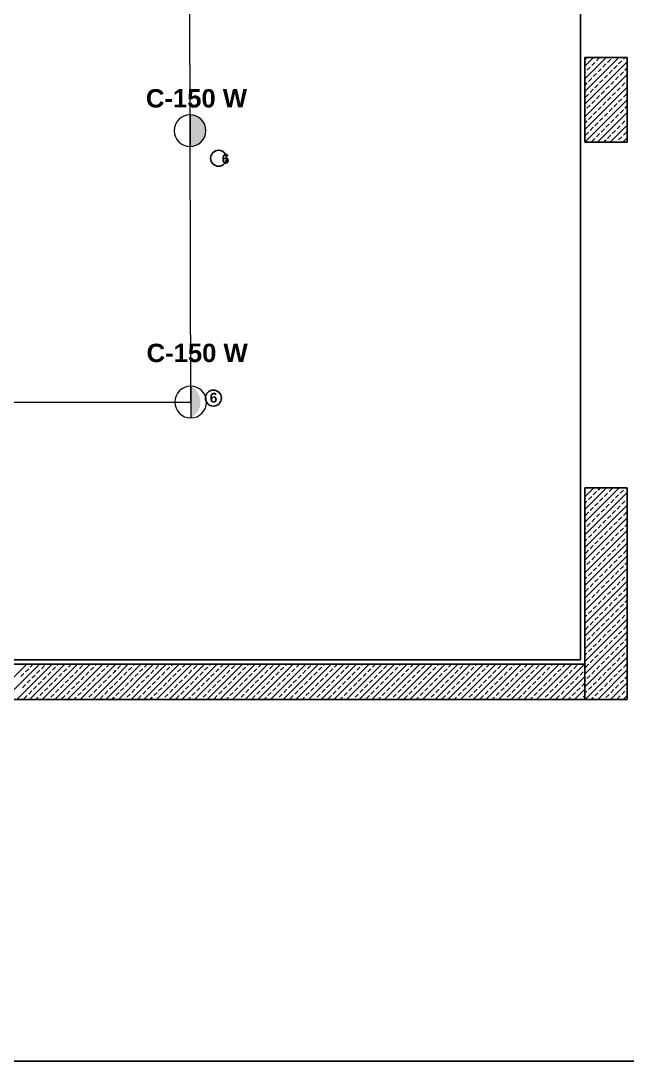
# Model space of a CAD drawing. Header units: millimetres. Extents: x 8112 to 17957, y 1641 to 8364.
# Drawn here: x 8549 to 8979, y 3172 to 3909 of the extents above; entities that cross this region are included whole.
import ezdxf

# ---------------------------------------------------------------- set-up
doc = ezdxf.new("R2010")
doc.units = ezdxf.units.MM
doc.layers.add('Bölme', color=7, linetype='Continuous')
doc.layers.add('MİMARİ', color=251, linetype='Continuous')
doc.layers.add('ışık', color=90, linetype='Continuous', lineweight=20)
doc.styles.get("Standard").update_dxf_attribs({"font": 'arial.ttf'})

msp = doc.modelspace()

# ---------------------------------------------------------------- hatches: boundary and pattern name
at = {"layer": 'ışık'}
msp.add_hatch(color=1, dxfattribs=at).paths.add_polyline_path([(8668.91, 3842.83, -1), (8668.91, 3820.38)])
h = msp.add_hatch(color=1, dxfattribs=at)
edge = h.paths.add_edge_path()
edge.add_arc((8663.69, 3639.27), 12.59, -63.07419, 63.07419, ccw=False)
edge.add_line((8669.39, 3628.05), (8669.39, 3650.5))

# ---------------------------------------------------------------- linework, layer by layer
msp.add_line((8113.36, 3172.18), (9234.8, 3172.18))
at = {"layer": 'Bölme', "color": 11, "true_color": 0xf27172}
for centre in [(8689.13, 3812.03), (8685.43, 3642.09)]:
    msp.add_circle(centre, 5.63, dxfattribs=at)
at = {"layer": 'MİMARİ', "color": 251, "true_color": 0x636466}
for p, q in [((8945.61, 4090.52), (8945.61, 3456.52)), ((8948.61, 3823.52), (8948.61, 3883.52)), ((8948.61, 3883.52), (8978.61, 3883.52)), ((8978.61, 3883.52), (8978.61, 3823.52)), ((8978.61, 3823.52), (8948.61, 3823.52)), ((8948.61, 3428.52), (8948.61, 3578.52)), ((8948.61, 3578.52), (8978.61, 3578.52)), ((8978.61, 3578.52), (8978.61, 3428.52)), ((8393.61, 3453.52), (8948.61, 3453.52)), ((8945.61, 3456.52), (8396.61, 3456.52)), ((8393.61, 3428.52), (8948.61, 3428.52)), ((8978.61, 3428.52), (8948.61, 3428.52))]:
    msp.add_line(p, q, dxfattribs=at)
at = {"layer": 'MİMARİ', "color": 251, "linetype": 'Continuous', "true_color": 0x636466}
for p, q in [((8948.61, 3877.4), (8954.73, 3883.52)), ((8948.61, 3868.42), (8963.71, 3883.52)), ((8948.61, 3859.44), (8972.69, 3883.52)), ((8948.61, 3850.46), (8978.61, 3880.46)), ((8948.96, 3882.24), (8950.24, 3883.52)), ((8953.45, 3877.75), (8955.7, 3880)), ((8956.82, 3881.12), (8959.07, 3883.36)), ((8961.31, 3876.63), (8963.56, 3878.87)), ((8964.68, 3880), (8966.92, 3882.24)), ((8968.05, 3883.36), (8968.2, 3883.52)), ((8972.54, 3878.87), (8974.78, 3881.12)), ((8975.9, 3882.24), (8977.18, 3883.52)), ((8948.61, 3872.91), (8948.96, 3873.26)), ((8948.61, 3841.48), (8978.61, 3871.48)), ((8950.08, 3874.38), (8952.33, 3876.63)), ((8954.58, 3869.89), (8956.82, 3872.14)), ((8957.94, 3873.26), (8960.19, 3875.51)), ((8962.43, 3868.77), (8964.68, 3871.02)), ((8965.8, 3872.14), (8968.05, 3874.38)), ((8969.17, 3875.51), (8971.41, 3877.75)), ((8973.66, 3871.02), (8975.9, 3873.26)), ((8977.03, 3874.38), (8978.61, 3875.97)), ((8948.61, 3863.93), (8950.08, 3865.4)), ((8951.21, 3866.53), (8953.45, 3868.77)), ((8955.7, 3862.04), (8957.94, 3864.28)), ((8959.07, 3865.4), (8961.31, 3867.65)), ((8966.92, 3864.28), (8969.17, 3866.53)), ((8970.29, 3867.65), (8972.54, 3869.89)), ((8974.78, 3863.16), (8977.03, 3865.4)), ((8978.15, 3866.53), (8978.61, 3866.99)), ((8948.61, 3832.5), (8978.61, 3862.5)), ((8948.96, 3855.3), (8951.21, 3857.55)), ((8952.33, 3858.67), (8954.58, 3860.91)), ((8956.82, 3854.18), (8959.07, 3856.42)), ((8960.19, 3857.55), (8962.43, 3859.79)), ((8963.56, 3860.91), (8965.8, 3863.16)), ((8968.05, 3856.42), (8970.29, 3858.67)), ((8971.41, 3859.79), (8973.66, 3862.04)), ((8975.9, 3855.3), (8978.15, 3857.55)), ((8948.61, 3823.52), (8978.61, 3853.52)), ((8950.08, 3847.44), (8952.33, 3849.69)), ((8953.45, 3850.81), (8955.7, 3853.06)), ((8957.94, 3846.32), (8960.19, 3848.57)), ((8961.31, 3849.69), (8963.56, 3851.93)), ((8964.68, 3853.06), (8966.92, 3855.3)), ((8969.17, 3848.57), (8971.41, 3850.81)), ((8972.54, 3851.93), (8974.78, 3854.18)), ((8977.03, 3847.44), (8978.61, 3849.03)), ((8948.61, 3845.97), (8948.96, 3846.32)), ((8951.21, 3839.59), (8953.45, 3841.83)), ((8954.58, 3842.95), (8956.82, 3845.2)), ((8957.59, 3823.52), (8978.61, 3844.54)), ((8962.43, 3841.83), (8964.68, 3844.08)), ((8965.8, 3845.2), (8968.05, 3847.44)), ((8970.29, 3840.71), (8972.54, 3842.95)), ((8973.66, 3844.08), (8975.9, 3846.32)), ((8948.61, 3836.99), (8950.08, 3838.46)), ((8952.33, 3831.73), (8954.58, 3833.97)), ((8955.7, 3835.1), (8957.94, 3837.34)), ((8959.07, 3838.46), (8961.31, 3840.71)), ((8963.56, 3833.97), (8965.8, 3836.22)), ((8966.57, 3823.52), (8978.61, 3835.56)), ((8966.92, 3837.34), (8969.17, 3839.59)), ((8971.41, 3832.85), (8973.66, 3835.1)), ((8974.78, 3836.22), (8977.03, 3838.46)), ((8978.15, 3839.59), (8978.61, 3840.05)), ((8948.96, 3828.36), (8951.21, 3830.61)), ((8956.82, 3827.24), (8959.07, 3829.48)), ((8960.19, 3830.61), (8962.43, 3832.85)), ((8964.68, 3826.12), (8966.92, 3828.36)), ((8968.05, 3829.48), (8970.29, 3831.73)), ((8972.54, 3824.99), (8974.78, 3827.24)), ((8975.55, 3823.52), (8978.61, 3826.58)), ((8975.9, 3828.36), (8978.15, 3830.61)), ((8953.45, 3823.87), (8955.7, 3826.12)), ((8962.08, 3823.52), (8963.56, 3824.99)), ((8971.06, 3823.52), (8971.41, 3823.87)), ((8948.61, 3572.07), (8955.06, 3578.52)), ((8948.61, 3563.09), (8964.04, 3578.52)), ((8948.61, 3554.11), (8973.02, 3578.52)), ((8948.61, 3576.56), (8948.96, 3576.91)), ((8950.08, 3578.04), (8950.57, 3578.52)), ((8954.58, 3573.55), (8956.82, 3575.79)), ((8957.94, 3576.91), (8959.55, 3578.52)), ((8965.8, 3575.79), (8968.05, 3578.04)), ((8973.66, 3574.67), (8975.9, 3576.91)), ((8977.03, 3578.04), (8977.51, 3578.52)), ((8948.61, 3545.13), (8978.61, 3575.13)), ((8948.61, 3567.58), (8950.08, 3569.06)), ((8951.21, 3570.18), (8953.45, 3572.42)), ((8959.07, 3569.06), (8961.31, 3571.3)), ((8962.43, 3572.42), (8964.68, 3574.67)), ((8966.92, 3567.93), (8969.17, 3570.18)), ((8970.29, 3571.3), (8972.54, 3573.55)), ((8974.78, 3566.81), (8977.03, 3569.06)), ((8978.15, 3570.18), (8978.61, 3570.64)), ((8948.61, 3536.15), (8978.61, 3566.15)), ((8948.96, 3558.95), (8951.21, 3561.2)), ((8952.33, 3562.32), (8954.58, 3564.57)), ((8955.7, 3565.69), (8957.94, 3567.93)), ((8960.19, 3561.2), (8962.43, 3563.44)), ((8963.56, 3564.57), (8965.8, 3566.81)), ((8968.05, 3560.08), (8970.29, 3562.32)), ((8971.41, 3563.44), (8973.66, 3565.69)), ((8975.9, 3558.95), (8978.15, 3561.2)), ((8948.61, 3527.17), (8978.61, 3557.17)), ((8953.45, 3554.46), (8955.7, 3556.71)), ((8956.82, 3557.83), (8959.07, 3560.08)), ((8961.31, 3553.34), (8963.56, 3555.58)), ((8964.68, 3556.71), (8966.92, 3558.95)), ((8969.17, 3552.22), (8971.41, 3554.46)), ((8972.54, 3555.58), (8974.78, 3557.83)), ((8948.61, 3549.62), (8948.96, 3549.97)), ((8948.61, 3518.19), (8978.61, 3548.19)), ((8950.08, 3551.09), (8952.33, 3553.34)), ((8954.58, 3546.6), (8956.82, 3548.85)), ((8957.94, 3549.97), (8960.19, 3552.22)), ((8962.43, 3545.48), (8964.68, 3547.73)), ((8965.8, 3548.85), (8968.05, 3551.09)), ((8970.29, 3544.36), (8972.54, 3546.6)), ((8973.66, 3547.73), (8975.9, 3549.97)), ((8977.03, 3551.09), (8978.61, 3552.68)), ((8948.61, 3540.64), (8950.08, 3542.11)), ((8948.61, 3509.21), (8978.61, 3539.21)), ((8951.21, 3543.24), (8953.45, 3545.48)), ((8955.7, 3538.75), (8957.94, 3540.99)), ((8959.07, 3542.11), (8961.31, 3544.36)), ((8963.56, 3537.62), (8965.8, 3539.87)), ((8966.92, 3540.99), (8969.17, 3543.24)), ((8974.78, 3539.87), (8977.03, 3542.11)), ((8978.15, 3543.24), (8978.61, 3543.7)), ((8948.96, 3532.01), (8951.21, 3534.26)), ((8952.33, 3535.38), (8954.58, 3537.62)), ((8956.82, 3530.89), (8959.07, 3533.13)), ((8960.19, 3534.26), (8962.43, 3536.5)), ((8964.68, 3529.77), (8966.92, 3532.01)), ((8968.05, 3533.13), (8970.29, 3535.38)), ((8971.41, 3536.5), (8973.66, 3538.75)), ((8975.9, 3532.01), (8978.15, 3534.26)), ((8948.61, 3500.23), (8978.61, 3530.23)), ((8950.08, 3524.15), (8952.33, 3526.4)), ((8953.45, 3527.52), (8955.7, 3529.77)), ((8957.94, 3523.03), (8960.19, 3525.28)), ((8961.31, 3526.4), (8963.56, 3528.64)), ((8965.8, 3521.91), (8968.05, 3524.15)), ((8969.17, 3525.28), (8971.41, 3527.52)), ((8972.54, 3528.64), (8974.78, 3530.89)), ((8977.03, 3524.15), (8978.61, 3525.74)), ((8948.61, 3522.68), (8948.96, 3523.03)), ((8948.61, 3491.25), (8978.61, 3521.25)), ((8951.21, 3516.3), (8953.45, 3518.54)), ((8954.58, 3519.66), (8956.82, 3521.91)), ((8959.07, 3515.17), (8961.31, 3517.42)), ((8962.43, 3518.54), (8964.68, 3520.79)), ((8970.29, 3517.42), (8972.54, 3519.66)), ((8973.66, 3520.79), (8975.9, 3523.03)), ((8978.15, 3516.3), (8978.61, 3516.76)), ((8948.61, 3513.7), (8950.08, 3515.17)), ((8948.61, 3482.27), (8978.61, 3512.27)), ((8952.33, 3508.44), (8954.58, 3510.68)), ((8955.7, 3511.81), (8957.94, 3514.05)), ((8960.19, 3507.32), (8962.43, 3509.56)), ((8963.56, 3510.68), (8965.8, 3512.93)), ((8966.92, 3514.05), (8969.17, 3516.3)), ((8971.41, 3509.56), (8973.66, 3511.81)), ((8974.78, 3512.93), (8977.03, 3515.17)), ((8948.61, 3473.29), (8978.61, 3503.29)), ((8948.96, 3505.07), (8951.21, 3507.32)), ((8953.45, 3500.58), (8955.7, 3502.83)), ((8956.82, 3503.95), (8959.07, 3506.19)), ((8964.68, 3502.83), (8966.92, 3505.07)), ((8968.05, 3506.19), (8970.29, 3508.44)), ((8972.54, 3501.7), (8974.78, 3503.95)), ((8975.9, 3505.07), (8978.15, 3507.32)), ((8948.61, 3495.74), (8948.96, 3496.09)), ((8950.08, 3497.21), (8952.33, 3499.46)), ((8954.58, 3492.72), (8956.82, 3494.97)), ((8957.94, 3496.09), (8960.19, 3498.34)), ((8961.31, 3499.46), (8963.56, 3501.7)), ((8965.8, 3494.97), (8968.05, 3497.21)), ((8969.17, 3498.34), (8971.41, 3500.58)), ((8973.66, 3493.85), (8975.9, 3496.09)), ((8977.03, 3497.21), (8978.61, 3498.8)), ((8948.61, 3464.31), (8978.61, 3494.31)), ((8948.61, 3486.76), (8950.08, 3488.23)), ((8951.21, 3489.36), (8953.45, 3491.6)), ((8959.07, 3488.23), (8961.31, 3490.48)), ((8962.43, 3491.6), (8964.68, 3493.85)), ((8966.92, 3487.11), (8969.17, 3489.36)), ((8970.29, 3490.48), (8972.54, 3492.72)), ((8974.78, 3485.99), (8977.03, 3488.23)), ((8978.15, 3489.36), (8978.61, 3489.82)), ((8948.61, 3455.33), (8978.61, 3485.33)), ((8948.96, 3478.13), (8951.21, 3480.38)), ((8952.33, 3481.5), (8954.58, 3483.74)), ((8955.7, 3484.87), (8957.94, 3487.11)), ((8960.19, 3480.38), (8962.43, 3482.62)), ((8963.56, 3483.74), (8965.8, 3485.99)), ((8968.05, 3479.25), (8970.29, 3481.5)), ((8971.41, 3482.62), (8973.66, 3484.87)), ((8975.9, 3478.13), (8978.15, 3480.38)), ((8948.61, 3446.35), (8978.61, 3476.35)), ((8950.08, 3470.27), (8952.33, 3472.52)), ((8953.45, 3473.64), (8955.7, 3475.89)), ((8956.82, 3477.01), (8959.07, 3479.25)), ((8961.31, 3472.52), (8963.56, 3474.76)), ((8964.68, 3475.89), (8966.92, 3478.13)), ((8969.17, 3471.4), (8971.41, 3473.64)), ((8972.54, 3474.76), (8974.78, 3477.01)), ((8948.61, 3468.8), (8948.96, 3469.15)), ((8948.61, 3437.37), (8978.61, 3467.37)), ((8954.58, 3465.78), (8956.82, 3468.03)), ((8957.94, 3469.15), (8960.19, 3471.4)), ((8962.43, 3464.66), (8964.68, 3466.9)), ((8965.8, 3468.03), (8968.05, 3470.27)), ((8970.29, 3463.54), (8972.54, 3465.78)), ((8973.66, 3466.9), (8975.9, 3469.15)), ((8977.03, 3470.27), (8978.61, 3471.86)), ((8948.61, 3459.82), (8950.08, 3461.29)), ((8948.74, 3428.52), (8978.61, 3458.38)), ((8951.21, 3462.41), (8953.45, 3464.66)), ((8955.7, 3457.92), (8957.94, 3460.17)), ((8959.07, 3461.29), (8961.31, 3463.54)), ((8963.56, 3456.8), (8965.8, 3459.05)), ((8966.92, 3460.17), (8969.17, 3462.41)), ((8971.41, 3455.68), (8973.66, 3457.92)), ((8974.78, 3459.05), (8977.03, 3461.29)), ((8978.15, 3462.41), (8978.61, 3462.88)), ((8528.3, 3428.52), (8553.3, 3453.52)), ((8537.28, 3428.52), (8562.28, 3453.52)), ((8546.26, 3428.52), (8571.26, 3453.52)), ((8555.24, 3428.52), (8580.24, 3453.52)), ((8555.72, 3451.45), (8557.79, 3453.52)), ((8563.58, 3450.33), (8565.83, 3452.58)), ((8564.22, 3428.52), (8589.22, 3453.52)), ((8571.44, 3449.21), (8573.68, 3451.45)), ((8573.2, 3428.52), (8598.2, 3453.52)), ((8574.81, 3452.58), (8575.75, 3453.52)), ((8582.18, 3428.52), (8607.18, 3453.52)), ((8582.66, 3451.45), (8584.73, 3453.52)), ((8590.52, 3450.33), (8592.77, 3452.58)), ((8591.16, 3428.52), (8615.25, 3452.61)), ((8598.38, 3449.21), (8600.63, 3451.45)), ((8601.75, 3452.58), (8602.69, 3453.52)), ((8609.61, 3451.45), (8611.67, 3453.52)), ((8615.25, 3452.61), (8616.16, 3453.52)), ((8615.25, 3443.62), (8625.14, 3453.52)), ((8615.25, 3434.64), (8634.12, 3453.52)), ((8617.46, 3450.33), (8619.71, 3452.58)), ((8618.1, 3428.52), (8643.1, 3453.52)), ((8625.32, 3449.21), (8627.57, 3451.45)), ((8627.08, 3428.52), (8652.08, 3453.52)), ((8628.69, 3452.58), (8629.63, 3453.52)), ((8636.07, 3428.52), (8661.07, 3453.52)), ((8636.55, 3451.45), (8638.61, 3453.52)), ((8644.4, 3450.33), (8646.65, 3452.58)), ((8645.05, 3428.52), (8670.05, 3453.52)), ((8652.26, 3449.21), (8654.51, 3451.45)), ((8654.03, 3428.52), (8679.03, 3453.52)), ((8655.63, 3452.58), (8656.58, 3453.52)), ((8663.01, 3428.52), (8688.01, 3453.52)), ((8663.49, 3451.45), (8665.56, 3453.52)), ((8671.34, 3450.33), (8673.59, 3452.58)), ((8671.99, 3428.52), (8696.99, 3453.52)), ((8679.2, 3449.21), (8681.45, 3451.45)), ((8680.97, 3428.52), (8705.97, 3453.52)), ((8682.57, 3452.58), (8683.52, 3453.52)), ((8689.95, 3428.52), (8714.95, 3453.52)), ((8690.43, 3451.45), (8692.5, 3453.52)), ((8698.29, 3450.33), (8700.53, 3452.58)), ((8698.93, 3428.52), (8723.93, 3453.52)), ((8706.14, 3449.21), (8708.39, 3451.45)), ((8707.91, 3428.52), (8732.91, 3453.52)), ((8709.51, 3452.58), (8710.46, 3453.52)), ((8716.89, 3428.52), (8741.89, 3453.52)), ((8717.37, 3451.45), (8719.44, 3453.52)), ((8725.23, 3450.33), (8727.47, 3452.58)), ((8725.87, 3428.52), (8750.87, 3453.52)), ((8733.08, 3449.21), (8735.33, 3451.45)), ((8734.85, 3428.52), (8759.85, 3453.52)), ((8736.45, 3452.58), (8737.4, 3453.52)), ((8743.83, 3428.52), (8768.83, 3453.52)), ((8744.31, 3451.45), (8746.38, 3453.52)), ((8752.17, 3450.33), (8754.41, 3452.58)), ((8752.81, 3428.52), (8777.81, 3453.52)), ((8760.02, 3449.21), (8762.27, 3451.45)), ((8761.79, 3428.52), (8786.79, 3453.52)), ((8763.39, 3452.58), (8764.34, 3453.52)), ((8770.77, 3428.52), (8795.77, 3453.52)), ((8771.25, 3451.45), (8773.32, 3453.52)), ((8779.11, 3450.33), (8781.35, 3452.58)), ((8779.75, 3428.52), (8804.75, 3453.52)), ((8786.97, 3449.21), (8789.21, 3451.45)), ((8788.73, 3428.52), (8813.73, 3453.52)), ((8790.33, 3452.58), (8791.28, 3453.52)), ((8797.71, 3428.52), (8822.71, 3453.52)), ((8798.19, 3451.45), (8800.26, 3453.52)), ((8806.05, 3450.33), (8808.29, 3452.58)), ((8806.69, 3428.52), (8831.69, 3453.52)), ((8813.91, 3449.21), (8816.15, 3451.45)), ((8815.67, 3428.52), (8840.67, 3453.52)), ((8817.27, 3452.58), (8818.22, 3453.52)), ((8824.65, 3428.52), (8849.65, 3453.52)), ((8825.13, 3451.45), (8827.2, 3453.52)), ((8832.99, 3450.33), (8835.23, 3452.58)), ((8833.63, 3428.52), (8858.63, 3453.52)), ((8840.85, 3449.21), (8843.09, 3451.45)), ((8842.61, 3428.52), (8867.61, 3453.52)), ((8844.21, 3452.58), (8845.16, 3453.52)), ((8851.59, 3428.52), (8876.59, 3453.52)), ((8852.07, 3451.45), (8854.14, 3453.52)), ((8859.93, 3450.33), (8862.18, 3452.58)), ((8860.57, 3428.52), (8885.57, 3453.52)), ((8867.79, 3449.21), (8870.03, 3451.45)), ((8869.55, 3428.52), (8894.55, 3453.52)), ((8871.16, 3452.58), (8872.1, 3453.52)), ((8878.53, 3428.52), (8903.53, 3453.52)), ((8879.01, 3451.45), (8881.08, 3453.52)), ((8886.87, 3450.33), (8889.12, 3452.58)), ((8887.51, 3428.52), (8912.51, 3453.52)), ((8894.73, 3449.21), (8896.97, 3451.45)), ((8896.49, 3428.52), (8921.49, 3453.52)), ((8898.1, 3452.58), (8899.04, 3453.52)), ((8905.47, 3428.52), (8930.47, 3453.52)), ((8905.95, 3451.45), (8908.02, 3453.52)), ((8913.81, 3450.33), (8916.06, 3452.58)), ((8914.45, 3428.52), (8939.45, 3453.52)), ((8921.67, 3449.21), (8923.91, 3451.45)), ((8923.43, 3428.52), (8948.43, 3453.52)), ((8925.04, 3452.58), (8925.98, 3453.52)), ((8932.89, 3451.45), (8934.96, 3453.52)), ((8940.75, 3450.33), (8943, 3452.58)), ((8948.96, 3451.19), (8951.21, 3453.43)), ((8952.33, 3454.56), (8954.58, 3456.8)), ((8956.82, 3450.07), (8959.07, 3452.31)), ((8960.19, 3453.43), (8962.43, 3455.68)), ((8964.68, 3448.94), (8966.92, 3451.19)), ((8968.05, 3452.31), (8970.29, 3454.56)), ((8975.9, 3451.19), (8978.15, 3453.43)), ((8548.99, 3444.72), (8551.23, 3446.96)), ((8552.36, 3448.09), (8554.6, 3450.33)), ((8556.85, 3443.6), (8559.09, 3445.84)), ((8560.21, 3446.96), (8562.46, 3449.21)), ((8564.7, 3442.47), (8566.95, 3444.72)), ((8568.07, 3445.84), (8570.32, 3448.09)), ((8572.56, 3441.35), (8574.81, 3443.6)), ((8575.93, 3444.72), (8578.17, 3446.96)), ((8579.3, 3448.09), (8581.54, 3450.33)), ((8583.79, 3443.6), (8586.03, 3445.84)), ((8587.16, 3446.96), (8589.4, 3449.21)), ((8591.65, 3442.47), (8593.89, 3444.72)), ((8595.01, 3445.84), (8597.26, 3448.09)), ((8599.5, 3441.35), (8601.75, 3443.6)), ((8600.14, 3428.52), (8615.25, 3443.62)), ((8602.87, 3444.72), (8605.12, 3446.96)), ((8606.24, 3448.09), (8608.48, 3450.33)), ((8610.73, 3443.6), (8612.97, 3445.84)), ((8614.1, 3446.96), (8615.25, 3448.11)), ((8615.25, 3448.11), (8616.34, 3449.21)), ((8618.59, 3442.47), (8620.83, 3444.72)), ((8621.95, 3445.84), (8624.2, 3448.09)), ((8626.44, 3441.35), (8628.69, 3443.6)), ((8629.81, 3444.72), (8632.06, 3446.96)), ((8633.18, 3448.09), (8635.42, 3450.33)), ((8637.67, 3443.6), (8639.91, 3445.84)), ((8641.04, 3446.96), (8643.28, 3449.21)), ((8645.53, 3442.47), (8647.77, 3444.72)), ((8648.89, 3445.84), (8651.14, 3448.09)), ((8653.38, 3441.35), (8655.63, 3443.6)), ((8656.75, 3444.72), (8659, 3446.96)), ((8660.12, 3448.09), (8662.36, 3450.33)), ((8664.61, 3443.6), (8666.85, 3445.84)), ((8667.98, 3446.96), (8670.22, 3449.21)), ((8672.47, 3442.47), (8674.71, 3444.72)), ((8675.84, 3445.84), (8678.08, 3448.09)), ((8680.33, 3441.35), (8682.57, 3443.6)), ((8683.69, 3444.72), (8685.94, 3446.96)), ((8687.06, 3448.09), (8689.31, 3450.33)), ((8691.55, 3443.6), (8693.8, 3445.84)), ((8694.92, 3446.96), (8697.16, 3449.21)), ((8699.41, 3442.47), (8701.65, 3444.72)), ((8702.78, 3445.84), (8705.02, 3448.09)), ((8707.27, 3441.35), (8709.51, 3443.6)), ((8710.63, 3444.72), (8712.88, 3446.96)), ((8714, 3448.09), (8716.25, 3450.33)), ((8718.49, 3443.6), (8720.74, 3445.84)), ((8721.86, 3446.96), (8724.1, 3449.21)), ((8726.35, 3442.47), (8728.59, 3444.72)), ((8729.72, 3445.84), (8731.96, 3448.09)), ((8734.21, 3441.35), (8736.45, 3443.6)), ((8737.57, 3444.72), (8739.82, 3446.96)), ((8740.94, 3448.09), (8743.19, 3450.33)), ((8745.43, 3443.6), (8747.68, 3445.84)), ((8748.8, 3446.96), (8751.04, 3449.21)), ((8753.29, 3442.47), (8755.53, 3444.72)), ((8756.66, 3445.84), (8758.9, 3448.09)), ((8761.15, 3441.35), (8763.39, 3443.6)), ((8764.52, 3444.72), (8766.76, 3446.96)), ((8767.88, 3448.09), (8770.13, 3450.33)), ((8772.37, 3443.6), (8774.62, 3445.84)), ((8775.74, 3446.96), (8777.99, 3449.21)), ((8780.23, 3442.47), (8782.48, 3444.72)), ((8783.6, 3445.84), (8785.84, 3448.09)), ((8788.09, 3441.35), (8790.33, 3443.6)), ((8791.46, 3444.72), (8793.7, 3446.96)), ((8794.82, 3448.09), (8797.07, 3450.33)), ((8799.31, 3443.6), (8801.56, 3445.84)), ((8802.68, 3446.96), (8804.93, 3449.21)), ((8807.17, 3442.47), (8809.42, 3444.72)), ((8810.54, 3445.84), (8812.78, 3448.09)), ((8815.03, 3441.35), (8817.27, 3443.6)), ((8818.4, 3444.72), (8820.64, 3446.96)), ((8821.76, 3448.09), (8824.01, 3450.33)), ((8826.25, 3443.6), (8828.5, 3445.84)), ((8829.62, 3446.96), (8831.87, 3449.21)), ((8834.11, 3442.47), (8836.36, 3444.72)), ((8837.48, 3445.84), (8839.72, 3448.09)), ((8841.97, 3441.35), (8844.21, 3443.6)), ((8845.34, 3444.72), (8847.58, 3446.96)), ((8848.7, 3448.09), (8850.95, 3450.33)), ((8853.2, 3443.6), (8855.44, 3445.84)), ((8856.56, 3446.96), (8858.81, 3449.21)), ((8861.05, 3442.47), (8863.3, 3444.72)), ((8864.42, 3445.84), (8866.67, 3448.09)), ((8868.91, 3441.35), (8871.16, 3443.6)), ((8872.28, 3444.72), (8874.52, 3446.96)), ((8875.65, 3448.09), (8877.89, 3450.33)), ((8880.14, 3443.6), (8882.38, 3445.84)), ((8883.5, 3446.96), (8885.75, 3449.21)), ((8887.99, 3442.47), (8890.24, 3444.72)), ((8891.36, 3445.84), (8893.61, 3448.09)), ((8895.85, 3441.35), (8898.1, 3443.6)), ((8899.22, 3444.72), (8901.46, 3446.96)), ((8902.59, 3448.09), (8904.83, 3450.33)), ((8907.08, 3443.6), (8909.32, 3445.84)), ((8910.44, 3446.96), (8912.69, 3449.21)), ((8914.93, 3442.47), (8917.18, 3444.72)), ((8918.3, 3445.84), (8920.55, 3448.09)), ((8922.79, 3441.35), (8925.04, 3443.6)), ((8926.16, 3444.72), (8928.4, 3446.96)), ((8929.53, 3448.09), (8931.77, 3450.33)), ((8932.41, 3428.52), (8948.61, 3444.72)), ((8934.02, 3443.6), (8936.26, 3445.84)), ((8937.39, 3446.96), (8939.63, 3449.21)), ((8941.88, 3442.47), (8944.12, 3444.72)), ((8945.24, 3445.84), (8947.49, 3448.09)), ((8950.08, 3443.33), (8952.33, 3445.58)), ((8953.45, 3446.7), (8955.7, 3448.94)), ((8957.72, 3428.52), (8978.61, 3449.4)), ((8957.94, 3442.21), (8960.19, 3444.45)), ((8961.31, 3445.58), (8963.56, 3447.82)), ((8965.8, 3441.09), (8968.05, 3443.33)), ((8969.17, 3444.45), (8971.41, 3446.7)), ((8972.54, 3447.82), (8974.78, 3450.07)), ((8977.03, 3443.33), (8978.61, 3444.91)), ((8550.11, 3436.86), (8552.36, 3439.1)), ((8553.48, 3440.23), (8555.72, 3442.47)), ((8557.97, 3435.74), (8560.21, 3437.98)), ((8561.34, 3439.1), (8563.58, 3441.35)), ((8565.83, 3434.61), (8568.07, 3436.86)), ((8569.19, 3437.98), (8571.44, 3440.23)), ((8573.68, 3433.49), (8575.93, 3435.74)), ((8577.05, 3436.86), (8579.3, 3439.1)), ((8580.42, 3440.23), (8582.66, 3442.47)), ((8584.91, 3435.74), (8587.16, 3437.98)), ((8588.28, 3439.1), (8590.52, 3441.35)), ((8592.77, 3434.61), (8595.01, 3436.86)), ((8596.14, 3437.98), (8598.38, 3440.23)), ((8600.63, 3433.49), (8602.87, 3435.74)), ((8603.99, 3436.86), (8606.24, 3439.1)), ((8607.36, 3440.23), (8609.61, 3442.47)), ((8611.85, 3435.74), (8614.1, 3437.98)), ((8615.22, 3439.1), (8615.25, 3439.13)), ((8615.25, 3439.13), (8617.46, 3441.35)), ((8619.71, 3434.61), (8621.95, 3436.86)), ((8623.08, 3437.98), (8625.32, 3440.23)), ((8627.57, 3433.49), (8629.81, 3435.74)), ((8630.93, 3436.86), (8633.18, 3439.1)), ((8634.3, 3440.23), (8636.55, 3442.47)), ((8638.79, 3435.74), (8641.04, 3437.98)), ((8642.16, 3439.1), (8644.4, 3441.35)), ((8646.65, 3434.61), (8648.89, 3436.86)), ((8650.02, 3437.98), (8652.26, 3440.23)), ((8654.51, 3433.49), (8656.75, 3435.74)), ((8657.87, 3436.86), (8660.12, 3439.1)), ((8661.24, 3440.23), (8663.49, 3442.47)), ((8665.73, 3435.74), (8667.98, 3437.98)), ((8669.1, 3439.1), (8671.34, 3441.35)), ((8673.59, 3434.61), (8675.84, 3436.86)), ((8676.96, 3437.98), (8679.2, 3440.23)), ((8681.45, 3433.49), (8683.69, 3435.74)), ((8684.82, 3436.86), (8687.06, 3439.1)), ((8688.18, 3440.23), (8690.43, 3442.47)), ((8692.67, 3435.74), (8694.92, 3437.98)), ((8696.04, 3439.1), (8698.29, 3441.35)), ((8700.53, 3434.61), (8702.78, 3436.86)), ((8703.9, 3437.98), (8706.14, 3440.23)), ((8708.39, 3433.49), (8710.63, 3435.74)), ((8711.76, 3436.86), (8714, 3439.1)), ((8715.12, 3440.23), (8717.37, 3442.47)), ((8719.61, 3435.74), (8721.86, 3437.98)), ((8722.98, 3439.1), (8725.23, 3441.35)), ((8727.47, 3434.61), (8729.72, 3436.86)), ((8730.84, 3437.98), (8733.08, 3440.23)), ((8735.33, 3433.49), (8737.57, 3435.74)), ((8738.7, 3436.86), (8740.94, 3439.1)), ((8742.06, 3440.23), (8744.31, 3442.47)), ((8746.55, 3435.74), (8748.8, 3437.98)), ((8749.92, 3439.1), (8752.17, 3441.35)), ((8754.41, 3434.61), (8756.66, 3436.86)), ((8757.78, 3437.98), (8760.02, 3440.23)), ((8762.27, 3433.49), (8764.52, 3435.74)), ((8765.64, 3436.86), (8767.88, 3439.1)), ((8769.01, 3440.23), (8771.25, 3442.47)), ((8773.5, 3435.74), (8775.74, 3437.98)), ((8776.86, 3439.1), (8779.11, 3441.35)), ((8781.35, 3434.61), (8783.6, 3436.86)), ((8784.72, 3437.98), (8786.97, 3440.23)), ((8789.21, 3433.49), (8791.46, 3435.74)), ((8792.58, 3436.86), (8794.82, 3439.1)), ((8795.95, 3440.23), (8798.19, 3442.47)), ((8800.44, 3435.74), (8802.68, 3437.98)), ((8803.8, 3439.1), (8806.05, 3441.35)), ((8808.29, 3434.61), (8810.54, 3436.86)), ((8811.66, 3437.98), (8813.91, 3440.23)), ((8816.15, 3433.49), (8818.4, 3435.74)), ((8819.52, 3436.86), (8821.76, 3439.1)), ((8822.89, 3440.23), (8825.13, 3442.47)), ((8827.38, 3435.74), (8829.62, 3437.98)), ((8830.74, 3439.1), (8832.99, 3441.35)), ((8835.23, 3434.61), (8837.48, 3436.86)), ((8838.6, 3437.98), (8840.85, 3440.23)), ((8843.09, 3433.49), (8845.34, 3435.74)), ((8846.46, 3436.86), (8848.7, 3439.1)), ((8849.83, 3440.23), (8852.07, 3442.47)), ((8854.32, 3435.74), (8856.56, 3437.98)), ((8857.69, 3439.1), (8859.93, 3441.35)), ((8862.18, 3434.61), (8864.42, 3436.86)), ((8865.54, 3437.98), (8867.79, 3440.23)), ((8870.03, 3433.49), (8872.28, 3435.74)), ((8873.4, 3436.86), (8875.65, 3439.1)), ((8876.77, 3440.23), (8879.01, 3442.47)), ((8881.26, 3435.74), (8883.5, 3437.98)), ((8884.63, 3439.1), (8886.87, 3441.35)), ((8889.12, 3434.61), (8891.36, 3436.86)), ((8892.48, 3437.98), (8894.73, 3440.23)), ((8896.97, 3433.49), (8899.22, 3435.74)), ((8900.34, 3436.86), (8902.59, 3439.1)), ((8903.71, 3440.23), (8905.95, 3442.47)), ((8908.2, 3435.74), (8910.44, 3437.98)), ((8911.57, 3439.1), (8913.81, 3441.35)), ((8916.06, 3434.61), (8918.3, 3436.86)), ((8919.42, 3437.98), (8921.67, 3440.23)), ((8923.91, 3433.49), (8926.16, 3435.74)), ((8927.28, 3436.86), (8929.53, 3439.1)), ((8930.65, 3440.23), (8932.89, 3442.47)), ((8935.14, 3435.74), (8937.39, 3437.98)), ((8938.51, 3439.1), (8940.75, 3441.35)), ((8941.39, 3428.52), (8948.61, 3435.74)), ((8943, 3434.61), (8945.24, 3436.86)), ((8946.37, 3437.98), (8948.61, 3440.23)), ((8948.61, 3441.86), (8948.96, 3442.21)), ((8951.21, 3435.47), (8953.45, 3437.72)), ((8954.58, 3438.84), (8956.82, 3441.09)), ((8959.07, 3434.35), (8961.31, 3436.6)), ((8962.43, 3437.72), (8964.68, 3439.96)), ((8966.7, 3428.52), (8978.61, 3440.42)), ((8970.29, 3436.6), (8972.54, 3438.84)), ((8973.66, 3439.96), (8975.9, 3442.21)), ((8978.15, 3435.47), (8978.61, 3435.93)), ((8551.23, 3429), (8553.48, 3431.25)), ((8554.6, 3432.37), (8556.85, 3434.61)), ((8559.73, 3428.52), (8561.34, 3430.12)), ((8562.46, 3431.25), (8564.7, 3433.49)), ((8568.71, 3428.52), (8569.19, 3429)), ((8570.32, 3430.12), (8572.56, 3432.37)), ((8578.17, 3429), (8580.42, 3431.25)), ((8581.54, 3432.37), (8583.79, 3434.61)), ((8586.67, 3428.52), (8588.28, 3430.12)), ((8589.4, 3431.25), (8591.65, 3433.49)), ((8595.65, 3428.52), (8596.14, 3429)), ((8597.26, 3430.12), (8599.5, 3432.37)), ((8605.12, 3429), (8607.36, 3431.25)), ((8608.48, 3432.37), (8610.73, 3434.61)), ((8609.12, 3428.52), (8615.25, 3434.64)), ((8613.61, 3428.52), (8615.22, 3430.12)), ((8616.34, 3431.25), (8618.59, 3433.49)), ((8622.59, 3428.52), (8623.08, 3429)), ((8624.2, 3430.12), (8626.44, 3432.37)), ((8632.06, 3429), (8634.3, 3431.25)), ((8635.42, 3432.37), (8637.67, 3434.61)), ((8640.56, 3428.52), (8642.16, 3430.12)), ((8643.28, 3431.25), (8645.53, 3433.49)), ((8649.54, 3428.52), (8650.02, 3429)), ((8651.14, 3430.12), (8653.38, 3432.37)), ((8659, 3429), (8661.24, 3431.25)), ((8662.36, 3432.37), (8664.61, 3434.61)), ((8667.5, 3428.52), (8669.1, 3430.12)), ((8670.22, 3431.25), (8672.47, 3433.49)), ((8676.48, 3428.52), (8676.96, 3429)), ((8678.08, 3430.12), (8680.33, 3432.37)), ((8685.94, 3429), (8688.18, 3431.25)), ((8689.31, 3432.37), (8691.55, 3434.61)), ((8694.44, 3428.52), (8696.04, 3430.12)), ((8697.16, 3431.25), (8699.41, 3433.49)), ((8703.42, 3428.52), (8703.9, 3429)), ((8705.02, 3430.12), (8707.27, 3432.37)), ((8712.88, 3429), (8715.12, 3431.25)), ((8716.25, 3432.37), (8718.49, 3434.61)), ((8721.38, 3428.52), (8722.98, 3430.12)), ((8724.1, 3431.25), (8726.35, 3433.49)), ((8730.36, 3428.52), (8730.84, 3429)), ((8731.96, 3430.12), (8734.21, 3432.37)), ((8739.82, 3429), (8742.06, 3431.25)), ((8743.19, 3432.37), (8745.43, 3434.61)), ((8748.32, 3428.52), (8749.92, 3430.12)), ((8751.04, 3431.25), (8753.29, 3433.49)), ((8757.3, 3428.52), (8757.78, 3429)), ((8758.9, 3430.12), (8761.15, 3432.37)), ((8766.76, 3429), (8769.01, 3431.25)), ((8770.13, 3432.37), (8772.37, 3434.61)), ((8775.26, 3428.52), (8776.86, 3430.12)), ((8777.99, 3431.25), (8780.23, 3433.49)), ((8784.24, 3428.52), (8784.72, 3429)), ((8785.84, 3430.12), (8788.09, 3432.37)), ((8793.7, 3429), (8795.95, 3431.25)), ((8797.07, 3432.37), (8799.31, 3434.61)), ((8802.2, 3428.52), (8803.8, 3430.12)), ((8804.93, 3431.25), (8807.17, 3433.49)), ((8811.18, 3428.52), (8811.66, 3429)), ((8812.78, 3430.12), (8815.03, 3432.37)), ((8820.64, 3429), (8822.89, 3431.25)), ((8824.01, 3432.37), (8826.25, 3434.61)), ((8829.14, 3428.52), (8830.74, 3430.12)), ((8831.87, 3431.25), (8834.11, 3433.49)), ((8838.12, 3428.52), (8838.6, 3429)), ((8839.72, 3430.12), (8841.97, 3432.37)), ((8847.58, 3429), (8849.83, 3431.25)), ((8850.95, 3432.37), (8853.2, 3434.61)), ((8856.08, 3428.52), (8857.69, 3430.12)), ((8858.81, 3431.25), (8861.05, 3433.49)), ((8865.06, 3428.52), (8865.54, 3429)), ((8866.67, 3430.12), (8868.91, 3432.37)), ((8874.52, 3429), (8876.77, 3431.25)), ((8877.89, 3432.37), (8880.14, 3434.61)), ((8883.02, 3428.52), (8884.63, 3430.12)), ((8885.75, 3431.25), (8887.99, 3433.49)), ((8892, 3428.52), (8892.48, 3429)), ((8893.61, 3430.12), (8895.85, 3432.37)), ((8901.46, 3429), (8903.71, 3431.25)), ((8904.83, 3432.37), (8907.08, 3434.61)), ((8909.96, 3428.52), (8911.57, 3430.12)), ((8912.69, 3431.25), (8914.93, 3433.49)), ((8918.94, 3428.52), (8919.42, 3429)), ((8920.55, 3430.12), (8922.79, 3432.37)), ((8928.4, 3429), (8930.65, 3431.25)), ((8931.77, 3432.37), (8934.02, 3434.61)), ((8936.9, 3428.52), (8938.51, 3430.12)), ((8939.63, 3431.25), (8941.88, 3433.49)), ((8945.88, 3428.52), (8946.37, 3429)), ((8947.49, 3430.12), (8948.61, 3431.25)), ((8948.61, 3432.88), (8950.08, 3434.35)), ((8953.23, 3428.52), (8954.58, 3429.86)), ((8955.7, 3430.98), (8957.94, 3433.23)), ((8962.21, 3428.52), (8962.43, 3428.74)), ((8963.56, 3429.86), (8965.8, 3432.11)), ((8966.92, 3433.23), (8969.17, 3435.47)), ((8971.41, 3428.74), (8973.66, 3430.98)), ((8974.78, 3432.11), (8977.03, 3434.35)), ((8975.69, 3428.52), (8978.61, 3431.44))]:
    msp.add_line(p, q, dxfattribs=at)
at = {"layer": 'ışık'}
for p, q in [((8669.39, 3639.23), (8668.31, 4218.9)), ((8669.39, 3650.46), (8669.39, 3643.19)), ((8532.48, 3639.23), (8669.39, 3639.23))]:
    msp.add_line(p, q, dxfattribs=at)
at = {"layer": 'ışık', "color": 1}
for p, q in [((8668.91, 3842.83), (8668.91, 3820.38)), ((8669.39, 3650.46), (8669.39, 3628))]:
    msp.add_line(p, q, dxfattribs=at)
for centre, start, end in [((8668.91, 3831.61), 90, 270), ((8668.91, 3831.61), 270, 90), ((8669.39, 3639.23), 90, 270), ((8669.39, 3639.23), 270, 90)]:
    msp.add_arc(centre, 11.23, start, end, dxfattribs=at)

# ---------------------------------------------------------------- texts
at = {"layer": 'Bölme', "color": 11, "true_color": 0xf27172, "char_height": 7, "attachment_point": 2}
for insert in [(8694.07, 3815.15), (8685.52, 3645.85)]:
    msp.add_mtext('{\\fArial|b1|i0|c162|p34;6}', dxfattribs=dict(at, insert=insert))
at = {"layer": 'ışık', "color": 1, "char_height": 11, "attachment_point": 7}
for insert in [(8637.62, 3847.84), (8638.1, 3667.41)]:
    msp.add_mtext('{\\fArial|b1|i0|c162|p34;\\H1.182x;C-150 W}', dxfattribs=dict(at, insert=insert))

doc.saveas('drawing.dxf')
